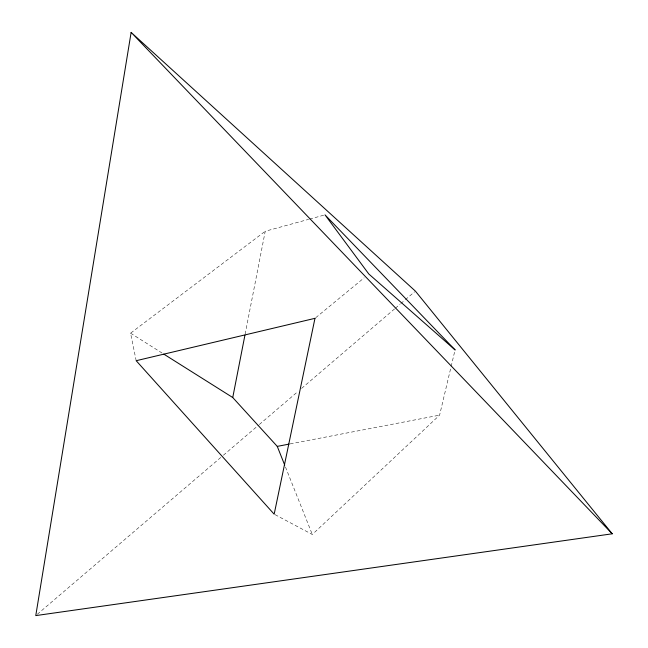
<?xml version="1.0" encoding="UTF-8"?>
<svg xmlns="http://www.w3.org/2000/svg" width="648" height="648" viewBox="0 0 648 648"><rect width="100%" height="100%" fill="white"/><g stroke="black" fill="none" stroke-linecap="round" stroke-linejoin="round"><path stroke-width="0.49" stroke-dasharray="3.24 2.43" d="M245.122 334.19L265.235 231.247L308.61 219.356M275.052 514.65L312.304 534.479L439.603 415.149L450.911 367.424M451.146 366.452L454.839 350.868M37.309 614.288L221.09 457.196M223.382 455.236L258.576 425.161M259.338 424.505L297.756 391.676M301.595 388.387L394.632 308.861M395.401 308.205L400.019 304.26M400.788 303.604L404.627 300.316M405.397 299.66L414.623 291.778M315.754 317.682L364.127 277.846M136.185 360.709L130.564 333.185L265.235 231.247M309.574 219.089L324.032 215.128M290.134 443.912L439.603 415.149M130.564 333.185L162.073 353.03M285.468 467.005L312.304 534.479"/><path stroke-width="0.97" d="M131.131 32.4L35.77 615.6L612.23 533.798L415.392 291.114L131.131 32.4L612.23 533.798M284.723 465.134L277.271 446.391L232.745 397.532L244.928 335.178M277.271 446.391L289.146 444.099M163.774 354.1L232.745 397.532M314.969 318.33L274.169 514.18L136.185 360.709L314.969 318.33M455.066 349.888L368.809 273.991L324.996 214.861L455.066 349.888"/></g></svg>
